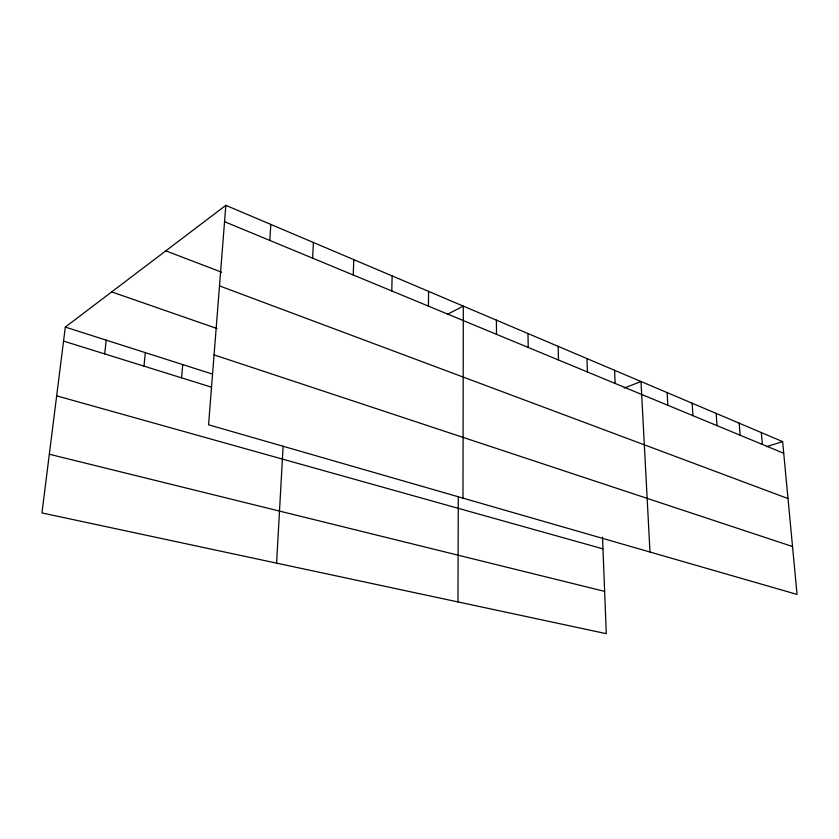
<?xml version="1.0" encoding="UTF-8"?>
<svg xmlns="http://www.w3.org/2000/svg" width="839" height="839" viewBox="0 0 839 839"><rect width="100%" height="100%" fill="white"/><g stroke="black" fill="none" stroke-linecap="round" stroke-linejoin="round"><path stroke-width="1.26" d="M462.981 498.114L463.317 306.109L447.481 314.268M457.968 601.941L458.293 496.604M428.414 306.12L428.603 291.374M391.771 290.944L392.138 275.905M353.229 274.982L353.796 259.629M312.622 258.16L313.408 242.492M276.587 563.126L283.121 446.18M269.801 240.426L270.819 224.422M225.838 205.335L208.565 424.786L797.05 594.421L782.63 441.618L225.838 205.335L65.316 327.084L41.95 512.933L606.282 633.665L602.517 537.17M181.56 377.844L182.724 364.587M143.972 366.14L145.325 352.642M104.676 353.901L106.217 340.152M624.143 388.079L640.986 381.514L649.984 552.02M766.427 446.673L782.63 441.618M49.333 454.235L604.636 591.38M56.674 395.851L602.968 548.863M63.554 341.095L211.344 387.125M65.316 327.084L212.372 374.058M214.071 354.887L792.53 546.535M111.692 291.909L217.018 328.542M219.503 285.9L787.999 498.565M165.828 250.851L221.664 272.224M224.558 221.695L783.731 453.27M761.33 432.578L762.368 444.418M739.18 423.181L740.155 435.221M716.128 413.396L717.041 425.646M692.123 403.213L692.962 415.672M667.099 392.589L667.865 405.279M614.547 370.293L615.144 383.444M586.954 358.578L587.436 371.971M558.124 346.339L558.501 359.983M527.962 333.544L528.224 347.451M496.394 320.152L496.52 334.321"/></g></svg>
